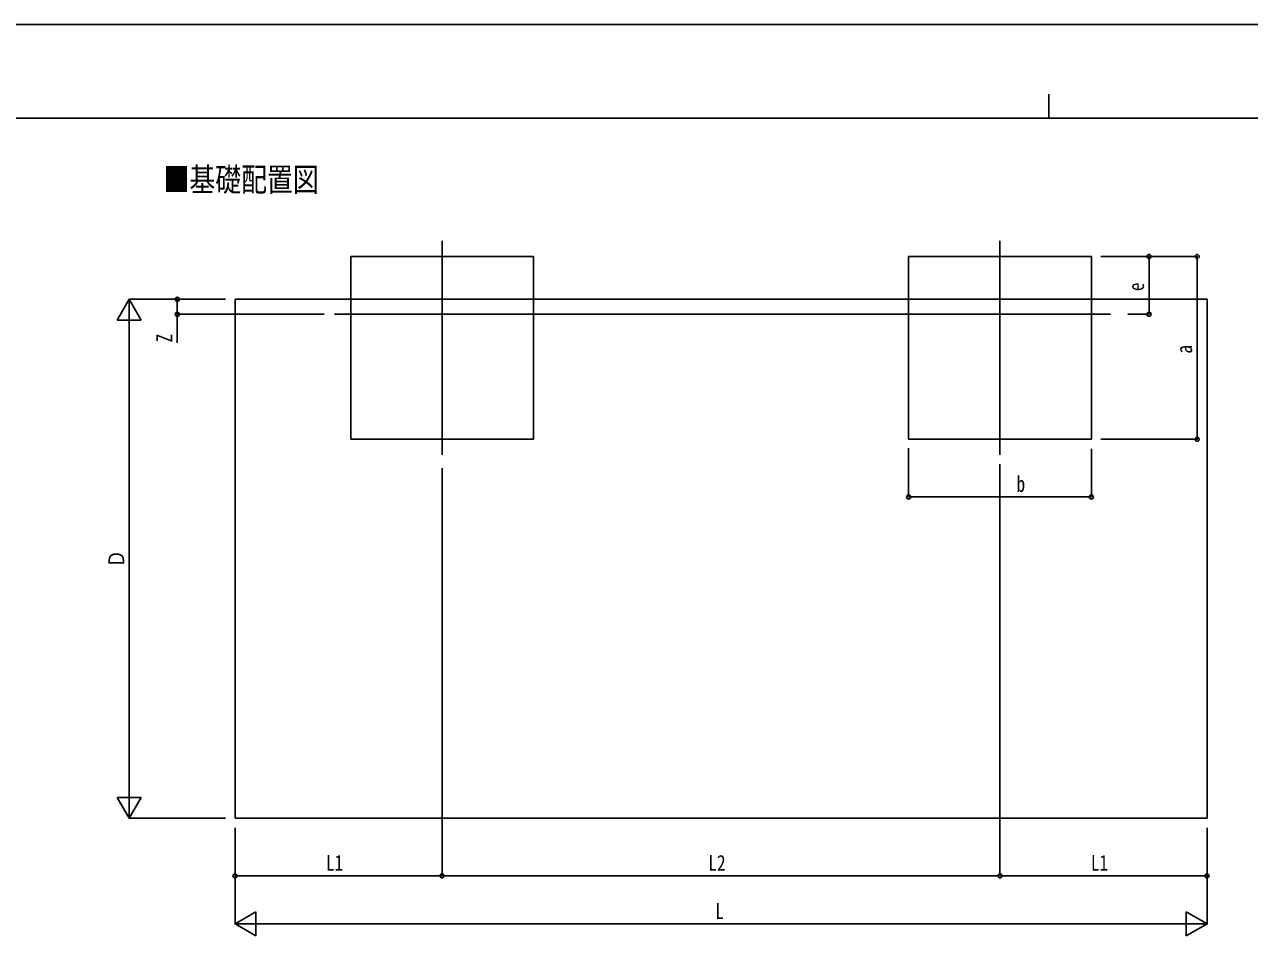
# Model space of a CAD drawing. Units: millimetres, scale not verified. Extents: x -10512 to 10512, y -7425 to 7425.
# Drawn here: x -5337 to 1030, y 2601 to 7425 of the extents above; entities that cross this region are included whole.
import ezdxf
from ezdxf.enums import TextEntityAlignment as Align

# ---------------------------------------------------------------- set-up
doc = ezdxf.new("R2010")
doc.units = ezdxf.units.MM
doc.header["$LTSCALE"] = 40
for name, color, linetype in [('0-2_USER1', 3, 'Continuous'), ('0-3_YKK_12', 2, 'Continuous'), ('0-5_YKK_A1', 4, 'Continuous'), ('0-6_YKK_D', 6, 'Continuous'), ('0-7_YKK_ZWAK', 7, 'Continuous')]:
    doc.layers.add(name, color=color, linetype=linetype)
doc.styles.add('ＭＳ ゴシック', font='')
doc.styles.get('ＭＳ ゴシック').set_extended_font_data('MS Gothic')

msp = doc.modelspace()

# ---------------------------------------------------------------- linework, layer by layer
at = {"layer": '0-3_YKK_12'}
for p, q in [((-3166.98, 6300.06), (-3166.98, 5187.54)), ((-266.98, 6300.06), (-266.98, 5187.54)), ((-3725.65, 5918.8), (307.27, 5918.8))]:
    msp.add_line(p, q, dxfattribs=at)
at = {"layer": '0-5_YKK_A1'}
for p, q in [((-4242.98, 5996.6), (809.02, 5996.6)), ((-4242.98, 5996.6), (-4242.98, 3298.94)), ((809.02, 5996.6), (809.02, 3298.94)), ((809.02, 3298.94), (-4242.98, 3298.94))]:
    msp.add_line(p, q, dxfattribs=at)
for points in [[(-3641.98, 5268.8), (-2691.98, 5268.8), (-2691.98, 6218.8), (-3641.98, 6218.8)], [(-741.98, 5268.8), (208.02, 5268.8), (208.02, 6218.8), (-741.98, 6218.8)]]:
    msp.add_lwpolyline(points, close=True, dxfattribs=at)
at = {"layer": '0-6_YKK_D'}
for p, q in [((258.02, 6218.8), (759.02, 6218.8)), ((259.02, 6218.8), (509.02, 6218.8)), ((508.02, 5918.8), (508.02, 6218.8)), ((758.02, 5268.8), (758.02, 6218.8)), ((-4792.98, 5996.6), (-4855.48, 5888.35)), ((-4292.98, 5996.6), (-4793.98, 5996.6)), ((-4792.98, 5996.6), (-4730.48, 5888.35)), ((-4792.98, 5996.6), (-4792.98, 5780.09)), ((-4292.98, 5996.6), (-4543.98, 5996.6)), ((-4855.48, 5888.35), (-4730.48, 5888.35)), ((-4792.98, 3423.94), (-4792.98, 5871.6)), ((-3779.08, 5918.8), (-4543.98, 5918.8)), ((396.84, 5918.8), (509.02, 5918.8)), ((-741.98, 5221.71), (-741.98, 4967.8)), ((258.02, 5268.8), (759.02, 5268.8)), ((208.02, 5219.78), (208.02, 4967.8)), ((-3166.98, 5118.16), (-3166.98, 2997.94)), ((-3166.98, 5118.16), (-3166.98, 2997.94)), ((-266.98, 5138.75), (-266.98, 2997.94)), ((-266.98, 5138.75), (-266.98, 2997.94)), ((-741.98, 4968.8), (208.02, 4968.8)), ((-4792.98, 3298.94), (-4792.98, 3515.44)), ((-4792.98, 3298.94), (-4855.48, 3407.19)), ((-4730.48, 3407.19), (-4855.48, 3407.19)), ((-4792.98, 3298.94), (-4730.48, 3407.19)), ((-4292.98, 3298.94), (-4793.98, 3298.94)), ((-4242.98, 3248.94), (-4242.98, 2747.94)), ((809.02, 3248.94), (809.02, 2747.94)), ((-4242.98, 3073.94), (-4242.98, 2997.94)), ((809.02, 3073.94), (809.02, 2997.94)), ((-3166.98, 2998.94), (-4242.98, 2998.94)), ((-3166.98, 2998.94), (-266.98, 2998.94)), ((-266.98, 2998.94), (809.02, 2998.94)), ((-4242.98, 2748.94), (-4134.72, 2811.44)), ((-4134.72, 2686.44), (-4134.72, 2811.44)), ((809.02, 2748.94), (700.77, 2811.44)), ((700.77, 2811.44), (700.77, 2686.44)), ((-4242.98, 2748.94), (-4134.72, 2686.44)), ((-4242.98, 2748.94), (-4026.47, 2748.94)), ((-4117.98, 2748.94), (684.02, 2748.94)), ((809.02, 2748.94), (592.52, 2748.94)), ((809.02, 2748.94), (700.77, 2686.44))]:
    msp.add_line(p, q, dxfattribs=at)
msp.add_lwpolyline([(-4542.98, 5996.6), (-4542.98, 5918.8), (-4542.98, 5770.47)], dxfattribs=at)
for centre in [(508.02, 6218.8), (758.02, 6218.8), (-4542.98, 5996.6), (-4542.98, 5918.8), (508.02, 5918.8), (758.02, 5268.8), (-741.98, 4968.8), (208.02, 4968.8), (-4242.98, 2998.94), (-3166.98, 2998.94), (-3166.98, 2998.94), (-266.98, 2998.94), (-266.98, 2998.94), (809.02, 2998.94)]:
    msp.add_circle(centre, 10.62, dxfattribs=at)
at = {"layer": '0-7_YKK_ZWAK'}
for p, q in [((-12.45, 7062.5), (-12.45, 6937.5)), ((9737.55, 6937.5), (-9762.45, 6937.5))]:
    msp.add_line(p, q, dxfattribs=at)
msp.add_lwpolyline([(-10512.5, -7425), (10512.5, -7425), (10512.5, 7425), (-10512.5, 7425)], close=True, dxfattribs=at)

# ---------------------------------------------------------------- texts
at = {"layer": '0-2_USER1', "style": 'ＭＳ ゴシック', "width": 0.8}
msp.add_text('■基礎配置図', height=123.2, dxfattribs=at).set_placement((-4614.51, 6520.55), align=Align.BOTTOM_LEFT)
at = {"layer": '0-6_YKK_D', "style": 'ＭＳ ゴシック', "width": 0.8}
for s, p in [('e', (506.36, 6038.8)), ('Z', (-4544.64, 5772.13)), ('a', (756.36, 5713.8)), ('Ｄ', (-4793.98, 4602.77))]:
    msp.add_text(s, height=82.48, rotation=90, dxfattribs=at).set_placement(p, align=Align.BOTTOM_LEFT)
for s, p in [('b', (-180.81, 4970.47)), ('L1', (-3770.98, 3000.6)), ('L2', (-1782.98, 3000.6)), ('L1', (205.02, 3000.6)), ('L', (-1746.98, 2749.94))]:
    msp.add_text(s, height=82.48, dxfattribs=at).set_placement(p, align=Align.BOTTOM_LEFT)

doc.saveas('drawing.dxf')
